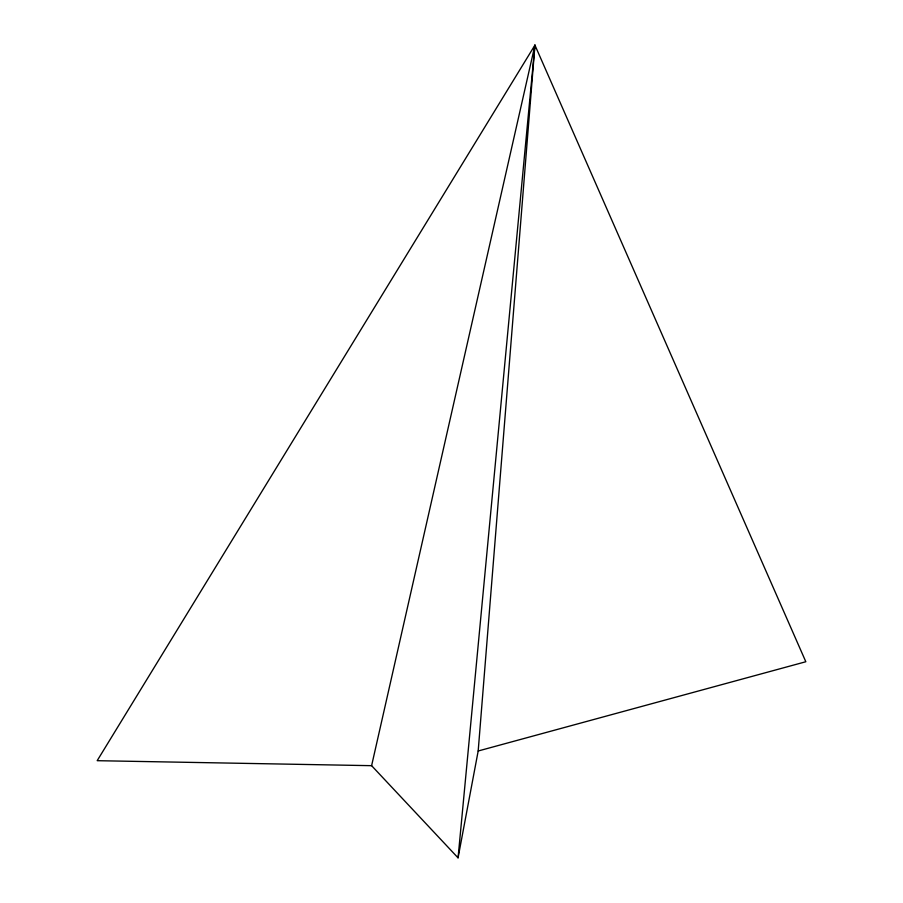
<?xml version="1.0" encoding="UTF-8"?>
<svg xmlns="http://www.w3.org/2000/svg" width="903" height="903" viewBox="0 0 903 903"><rect width="100%" height="100%" fill="white"/><g stroke="black" fill="none" stroke-linecap="round" stroke-linejoin="round"><path stroke-width="1.35" d="M478.184 750.991L534.937 45.15L805.826 661.741L478.184 750.991L458.058 857.85L371.607 765.676L97.174 760.687L534.937 45.15L458.058 857.85M371.607 765.676L534.937 45.15"/></g></svg>
